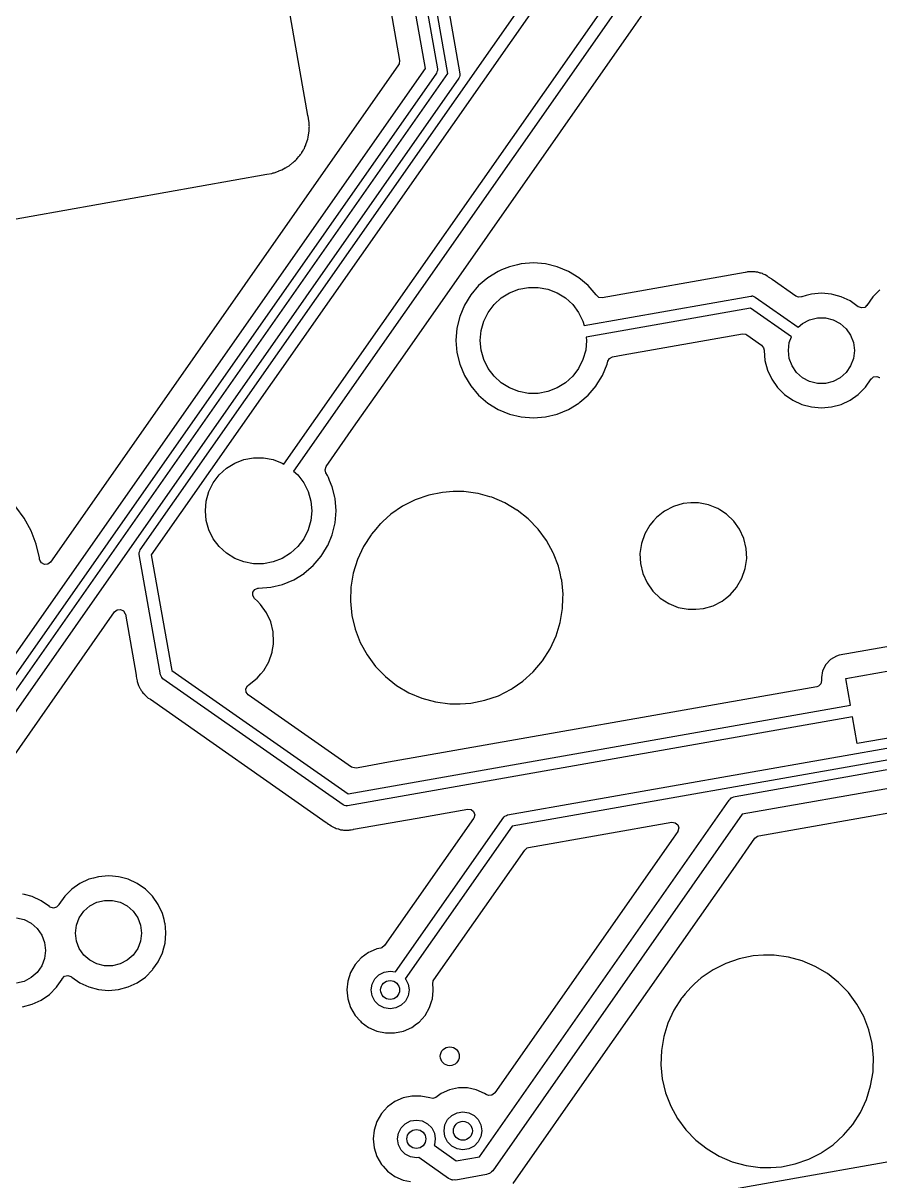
# Model space of a CAD drawing. Extents: x -140 to 29, y -83 to 10.
# Drawn here: x -119.35 to -101.23, y -62.16 to -37.67 of the extents above; entities that cross this region are included whole.
import ezdxf

# ---------------------------------------------------------------- set-up
doc = ezdxf.new("R2010")
doc.units = 0
doc.layers.add('BLACK', color=7, linetype='CONTINUOUS')

msp = doc.modelspace()

# ---------------------------------------------------------------- linework, layer by layer
at = {"layer": 'BLACK', "linetype": 'CONTINUOUS'}
for p, q in [((-113.327, -39.6206), (-116.276, -22.9002)), ((-110.843, -38.6278), (-112.608, -28.6154)), ((-112.353, -28.623), (-110.587, -38.6353)), ((-113.103, -28.736), (-111.389, -38.4572)), ((-110.367, -38.7332), (-112.133, -28.7208)), ((-111.877, -28.7284), (-110.112, -38.7408)), ((-116.874, -48.811), (-106.192, -33.5549)), ((-106.017, -33.7407), (-116.64, -48.912)), ((-113.835, -46.9979), (-105.003, -34.3845)), ((-104.828, -34.5703), (-113.631, -47.1426)), ((-106.442, -37.7628), (-104.562, -35.0772)), ((-111.075, -44.3788), (-106.442, -37.7628)), ((-124.787, -58.5418), (-110.843, -38.6278)), ((-111.41, -38.5514), (-116.815, -46.2713)), ((-111.397, -38.5278), (-111.41, -38.5514)), ((-111.389, -38.4572), (-111.397, -38.5278)), ((-110.586, -38.6709), (-110.598, -38.6994)), ((-110.587, -38.6353), (-110.587, -38.6576)), ((-110.587, -38.6576), (-110.586, -38.662)), ((-110.586, -38.662), (-110.587, -38.6646)), ((-110.587, -38.6646), (-110.586, -38.6709)), ((-110.608, -38.7287), (-124.612, -58.7276)), ((-124.213, -58.5075), (-110.367, -38.7332)), ((-110.133, -38.8342), (-124.008, -58.6509)), ((-110.598, -38.6994), (-110.608, -38.7287)), ((-110.123, -38.8049), (-110.133, -38.8342)), ((-110.111, -38.7763), (-110.123, -38.8049)), ((-110.112, -38.7408), (-110.111, -38.7631)), ((-110.111, -38.7631), (-110.11, -38.7674)), ((-110.11, -38.7674), (-110.111, -38.77)), ((-110.111, -38.77), (-110.111, -38.7763)), ((-113.319, -39.643), (-113.327, -39.6206)), ((-113.317, -39.6804), (-113.319, -39.643)), ((-113.316, -39.6865), (-113.317, -39.6804)), ((-113.3, -39.7747), (-113.316, -39.6865)), ((-113.3, -39.837), (-113.3, -39.7747)), ((-113.297, -39.8543), (-113.3, -39.837)), ((-113.3, -39.8741), (-113.297, -39.8543)), ((-113.3, -39.8817), (-113.3, -39.8741)), ((-113.3, -39.9497), (-113.3, -39.8817)), ((-113.363, -40.2122), (-113.331, -40.1221)), ((-113.331, -40.1221), (-113.323, -40.0777)), ((-113.331, -40.1221), (-113.331, -40.1221)), ((-113.323, -40.0777), (-113.319, -40.0604)), ((-113.319, -40.0604), (-113.315, -40.0486)), ((-113.315, -40.0486), (-113.314, -40.0294)), ((-113.314, -40.0294), (-113.301, -39.9545)), ((-113.301, -39.9545), (-113.3, -39.9497)), ((-113.454, -40.4038), (-113.445, -40.3816)), ((-113.445, -40.3816), (-113.417, -40.3318)), ((-113.417, -40.3318), (-113.403, -40.3189)), ((-113.403, -40.3189), (-113.399, -40.3072)), ((-113.399, -40.3072), (-113.392, -40.2918)), ((-113.393, -40.2916), (-113.391, -40.2866)), ((-113.392, -40.2918), (-113.393, -40.2916)), ((-113.391, -40.2866), (-113.381, -40.2605)), ((-113.381, -40.2605), (-113.372, -40.2418)), ((-113.372, -40.2418), (-113.368, -40.2334)), ((-113.368, -40.2334), (-113.363, -40.2122)), ((-113.725, -40.6849), (-113.651, -40.6233)), ((-113.651, -40.6233), (-113.637, -40.6171)), ((-113.637, -40.6171), (-113.627, -40.6047)), ((-113.627, -40.6047), (-113.612, -40.5902)), ((-113.612, -40.5902), (-113.61, -40.5882)), ((-113.61, -40.5882), (-113.591, -40.5724)), ((-113.591, -40.5724), (-113.587, -40.5685)), ((-113.591, -40.5724), (-113.591, -40.5724)), ((-113.591, -40.5724), (-113.591, -40.5724)), ((-113.587, -40.5685), (-113.586, -40.5688)), ((-113.586, -40.5688), (-113.574, -40.5571)), ((-113.574, -40.5571), (-113.571, -40.5544)), ((-113.571, -40.5544), (-113.557, -40.5324)), ((-113.557, -40.5324), (-113.52, -40.4884)), ((-113.52, -40.4884), (-113.506, -40.4789)), ((-113.506, -40.4789), (-113.499, -40.4663)), ((-113.499, -40.4663), (-113.486, -40.4472)), ((-113.486, -40.4472), (-113.478, -40.4383)), ((-113.478, -40.4383), (-113.472, -40.4282)), ((-113.472, -40.4282), (-113.459, -40.4092)), ((-113.459, -40.4092), (-113.454, -40.4038)), ((-137.989, -45.0832), (-114.193, -40.8661)), ((-114.193, -40.8661), (-114.09, -40.8477)), ((-114.193, -40.8661), (-114.193, -40.8661)), ((-114.09, -40.8477), (-114.062, -40.836)), ((-114.062, -40.836), (-114.041, -40.8323)), ((-114.041, -40.8323), (-113.982, -40.811)), ((-113.982, -40.811), (-113.97, -40.8102)), ((-113.97, -40.8102), (-113.947, -40.7987)), ((-113.947, -40.7987), (-113.94, -40.7957)), ((-113.94, -40.7957), (-113.876, -40.7724)), ((-113.876, -40.7724), (-113.806, -40.732)), ((-113.876, -40.7724), (-113.876, -40.7724)), ((-113.806, -40.732), (-113.793, -40.7288)), ((-113.793, -40.7288), (-113.779, -40.7175)), ((-113.779, -40.7175), (-113.764, -40.7075)), ((-113.764, -40.7075), (-113.725, -40.6849)), ((-113.725, -40.6849), (-113.725, -40.6849)), ((-109.066, -42.8205), (-109.233, -42.8899)), ((-108.895, -42.7794), (-109.066, -42.8205)), ((-108.816, -42.7604), (-108.895, -42.7794)), ((-108.559, -42.7403), (-108.816, -42.7604)), ((-108.303, -42.7604), (-108.559, -42.7403)), ((-108.559, -42.7403), (-108.559, -42.7403)), ((-108.053, -42.8205), (-108.303, -42.7604)), ((-107.815, -42.9188), (-108.053, -42.8205)), ((-109.522, -43.0532), (-109.718, -43.2202)), ((-109.303, -42.9188), (-109.522, -43.0532)), ((-109.522, -43.0532), (-109.522, -43.0532)), ((-109.522, -43.0532), (-109.522, -43.0532)), ((-109.233, -42.8899), (-109.303, -42.9188)), ((-107.596, -43.0532), (-107.815, -42.9188)), ((-107.401, -43.2202), (-107.596, -43.0532)), ((-107.596, -43.0532), (-107.596, -43.0532)), ((-104.081, -42.946), (-107.102, -43.4785)), ((-104.076, -42.9447), (-104.081, -42.946)), ((-104.045, -42.9363), (-104.076, -42.9447)), ((-104.03, -42.9321), (-104.045, -42.9363)), ((-104.01, -42.9318), (-104.03, -42.9321)), ((-103.99, -42.9299), (-104.01, -42.9318)), ((-103.97, -42.9264), (-103.99, -42.9299)), ((-103.923, -42.93), (-103.97, -42.9264)), ((-103.917, -42.9302), (-103.923, -42.93)), ((-103.887, -42.9296), (-103.917, -42.9302)), ((-103.87, -42.9293), (-103.887, -42.9296)), ((-103.85, -42.934), (-103.87, -42.9293)), ((-103.87, -42.9293), (-103.87, -42.9293)), ((-103.87, -42.9293), (-103.87, -42.9293)), ((-103.831, -42.9371), (-103.85, -42.934)), ((-103.811, -42.9386), (-103.831, -42.9371)), ((-103.766, -42.9539), (-103.811, -42.9386)), ((-103.76, -42.9555), (-103.766, -42.9539)), ((-103.743, -42.9596), (-103.76, -42.9555)), ((-103.714, -42.9664), (-103.743, -42.9596)), ((-103.696, -42.9759), (-103.714, -42.9664)), ((-103.678, -42.9837), (-103.696, -42.9759)), ((-103.659, -42.9902), (-103.678, -42.9837)), ((-103.62, -43.0161), (-103.659, -42.9902)), ((-103.615, -43.0191), (-103.62, -43.0161)), ((-103.608, -43.0223), (-103.615, -43.0191)), ((-103.584, -43.0395), (-103.608, -43.0223)), ((-103.525, -43.0779), (-103.584, -43.0395)), ((-103.519, -43.083), (-103.525, -43.0779)), ((-103.507, -43.0933), (-103.519, -43.0828)), ((-103.519, -43.0828), (-103.519, -43.083)), ((-103.006, -43.444), (-103.507, -43.0933)), ((-109.718, -43.2202), (-109.885, -43.4157)), ((-109.061, -43.3717), (-108.867, -43.2968)), ((-108.867, -43.2968), (-108.663, -43.2586)), ((-108.663, -43.2586), (-108.455, -43.2586)), ((-108.455, -43.2586), (-108.251, -43.2968)), ((-108.251, -43.2968), (-108.058, -43.3717)), ((-107.234, -43.4157), (-107.401, -43.2202)), ((-101.231, -43.3107), (-101.38, -43.46)), ((-109.885, -43.4157), (-110.019, -43.6349)), ((-109.885, -43.4157), (-109.885, -43.4157)), ((-109.391, -43.6209), (-109.237, -43.481)), ((-109.237, -43.481), (-109.061, -43.3717)), ((-108.058, -43.3717), (-107.881, -43.481)), ((-107.881, -43.481), (-107.728, -43.6209)), ((-107.485, -44.0624), (-103.961, -43.441)), ((-107.231, -43.4203), (-107.234, -43.4157)), ((-107.234, -43.4157), (-107.234, -43.4157)), ((-107.227, -43.4259), (-107.231, -43.4203)), ((-107.172, -43.4706), (-107.227, -43.4259)), ((-107.102, -43.4785), (-107.172, -43.4706)), ((-103.961, -43.441), (-103.938, -43.4403)), ((-103.938, -43.4403), (-103.934, -43.4392)), ((-103.934, -43.4392), (-103.932, -43.4401)), ((-103.932, -43.4401), (-103.925, -43.4399)), ((-103.925, -43.4399), (-103.897, -43.4519)), ((-103.897, -43.4519), (-103.867, -43.4617)), ((-103.867, -43.4617), (-102.956, -44.1001)), ((-102.951, -43.4657), (-103.006, -43.444)), ((-102.888, -43.4561), (-102.951, -43.4657)), ((-102.887, -43.4577), (-102.888, -43.4561)), ((-102.882, -43.4558), (-102.887, -43.4577)), ((-102.788, -43.4304), (-102.882, -43.4558)), ((-102.678, -43.4011), (-102.788, -43.4304)), ((-102.468, -43.3827), (-102.678, -43.4011)), ((-102.257, -43.4011), (-102.468, -43.3827)), ((-102.203, -43.4157), (-102.257, -43.4011)), ((-102.053, -43.4558), (-102.203, -43.4157)), ((-101.862, -43.545), (-102.053, -43.4558)), ((-102.053, -43.4558), (-102.053, -43.4558)), ((-101.689, -43.6664), (-101.862, -43.545)), ((-101.38, -43.46), (-101.504, -43.6376)), ((-101.38, -43.46), (-101.38, -43.46)), ((-110.019, -43.6349), (-110.118, -43.8725)), ((-109.608, -43.9724), (-109.516, -43.7866)), ((-109.516, -43.7866), (-109.391, -43.6209)), ((-107.728, -43.6209), (-107.603, -43.7866)), ((-107.603, -43.7866), (-107.51, -43.9724)), ((-103.968, -43.6962), (-107.441, -44.3085)), ((-103.1, -44.3046), (-103.968, -43.6962)), ((-101.687, -43.6675), (-101.689, -43.6664)), ((-101.687, -43.6677), (-101.687, -43.6675)), ((-101.684, -43.6693), (-101.687, -43.6677)), ((-101.621, -43.6939), (-101.684, -43.6688)), ((-101.684, -43.6688), (-101.684, -43.6693)), ((-101.552, -43.6805), (-101.621, -43.6939)), ((-101.506, -43.6366), (-101.552, -43.6805)), ((-101.504, -43.6376), (-101.506, -43.6366)), ((-110.118, -43.8725), (-110.178, -44.1225)), ((-109.665, -44.1721), (-109.608, -43.9724)), ((-107.51, -43.9724), (-107.485, -44.0624)), ((-102.956, -44.1001), (-102.865, -44.0195)), ((-102.865, -44.0195), (-102.716, -43.9412)), ((-102.716, -43.9412), (-102.552, -43.9009)), ((-102.552, -43.9009), (-102.384, -43.9009)), ((-102.384, -43.9009), (-102.22, -43.9412)), ((-102.22, -43.9412), (-102.071, -44.0195)), ((-102.071, -44.0195), (-101.945, -44.1311)), ((-110.178, -44.1225), (-110.198, -44.3788)), ((-109.684, -44.3788), (-109.665, -44.1721)), ((-107.441, -44.3085), (-107.434, -44.3788)), ((-106.657, -44.6867), (-104.139, -44.2426)), ((-104.139, -44.2426), (-104.068, -44.2505)), ((-104.068, -44.2505), (-104.045, -44.2635)), ((-104.045, -44.2635), (-103.733, -44.4819)), ((-103.146, -44.4271), (-103.1, -44.3046)), ((-101.945, -44.1311), (-101.849, -44.2697)), ((-101.849, -44.2697), (-101.79, -44.4271)), ((-111.736, -45.3229), (-111.075, -44.3788)), ((-110.198, -44.3788), (-110.178, -44.6351)), ((-109.665, -44.5855), (-109.684, -44.3788)), ((-107.434, -44.3788), (-107.453, -44.5855)), ((-103.733, -44.4819), (-103.689, -44.5374)), ((-103.689, -44.5374), (-103.681, -44.5888)), ((-103.166, -44.5943), (-103.146, -44.4271)), ((-101.79, -44.4271), (-101.769, -44.5943)), ((-110.178, -44.6351), (-110.118, -44.8851)), ((-109.608, -44.7852), (-109.665, -44.5855)), ((-109.516, -44.971), (-109.608, -44.7852)), ((-107.51, -44.7852), (-107.603, -44.971)), ((-107.453, -44.5855), (-107.51, -44.7852)), ((-106.986, -44.8215), (-106.95, -44.76)), ((-106.95, -44.76), (-106.887, -44.7273)), ((-106.887, -44.7273), (-106.885, -44.7269)), ((-106.885, -44.7269), (-106.657, -44.6867)), ((-103.681, -44.5888), (-103.679, -44.5888)), ((-103.679, -44.5888), (-103.679, -44.5943)), ((-103.679, -44.5943), (-103.679, -44.5943)), ((-103.679, -44.5943), (-103.679, -44.5943)), ((-103.679, -44.5943), (-103.661, -44.8047)), ((-103.661, -44.8047), (-103.606, -45.0087)), ((-103.146, -44.7615), (-103.166, -44.5943)), ((-103.086, -44.9189), (-103.146, -44.7615)), ((-101.79, -44.7615), (-101.849, -44.9189)), ((-101.769, -44.5943), (-101.79, -44.7615)), ((-110.118, -44.8851), (-110.019, -45.1227)), ((-109.391, -45.1367), (-109.516, -44.971)), ((-107.603, -44.971), (-107.728, -45.1367)), ((-107.099, -45.1227), (-107.001, -44.8851)), ((-107.001, -44.8851), (-106.986, -44.8215)), ((-107.001, -44.8851), (-107.001, -44.8851)), ((-107.001, -44.8851), (-107.001, -44.8851)), ((-103.606, -45.0087), (-103.517, -45.2001)), ((-102.991, -45.0575), (-103.086, -44.9189)), ((-101.849, -44.9189), (-101.945, -45.0575)), ((-110.019, -45.1227), (-109.885, -45.3419)), ((-109.237, -45.2766), (-109.391, -45.1367)), ((-109.061, -45.3859), (-109.237, -45.2766)), ((-107.881, -45.2766), (-108.058, -45.3859)), ((-107.728, -45.1367), (-107.881, -45.2766)), ((-107.23, -45.3353), (-107.099, -45.1227)), ((-103.517, -45.2001), (-103.396, -45.3731)), ((-102.865, -45.1692), (-102.991, -45.0575)), ((-102.716, -45.2474), (-102.865, -45.1692)), ((-102.552, -45.2877), (-102.716, -45.2474)), ((-102.384, -45.2877), (-102.552, -45.2877)), ((-102.22, -45.2474), (-102.384, -45.2877)), ((-102.071, -45.1692), (-102.22, -45.2474)), ((-101.945, -45.0575), (-102.071, -45.1692)), ((-101.535, -45.366), (-101.415, -45.1956)), ((-101.415, -45.1956), (-101.414, -45.1965)), ((-101.414, -45.1965), (-101.368, -45.1527)), ((-101.368, -45.1527), (-101.298, -45.1393)), ((-101.298, -45.1393), (-101.236, -45.1644)), ((-101.236, -45.1644), (-101.235, -45.1638)), ((-101.235, -45.1638), (-101.233, -45.1654)), ((-101.233, -45.1654), (-101.232, -45.1657)), ((-101.232, -45.1657), (-101.231, -45.1668)), ((-112.362, -46.2173), (-111.736, -45.3229)), ((-109.885, -45.3419), (-109.718, -45.5374)), ((-109.718, -45.5374), (-109.522, -45.7044)), ((-108.867, -45.4609), (-109.061, -45.3859)), ((-108.663, -45.499), (-108.867, -45.4609)), ((-108.455, -45.499), (-108.663, -45.499)), ((-108.251, -45.4609), (-108.455, -45.499)), ((-108.058, -45.3859), (-108.251, -45.4609)), ((-107.578, -45.6886), (-107.401, -45.5374)), ((-107.401, -45.5374), (-107.234, -45.3419)), ((-107.234, -45.3419), (-107.23, -45.3353)), ((-107.234, -45.3419), (-107.234, -45.3419)), ((-103.396, -45.3731), (-103.247, -45.5225)), ((-103.247, -45.5225), (-103.074, -45.6436)), ((-101.862, -45.6436), (-101.689, -45.5225)), ((-101.689, -45.5225), (-101.54, -45.3731)), ((-101.54, -45.3731), (-101.535, -45.366)), ((-109.522, -45.7044), (-109.303, -45.8388)), ((-107.815, -45.8388), (-107.596, -45.7044)), ((-107.596, -45.7044), (-107.578, -45.6886)), ((-103.074, -45.6436), (-102.882, -45.7329)), ((-102.882, -45.7329), (-102.678, -45.7875)), ((-102.678, -45.7875), (-102.468, -45.8059)), ((-102.468, -45.8059), (-102.257, -45.7875)), ((-102.257, -45.7875), (-102.053, -45.7329)), ((-102.053, -45.7329), (-101.862, -45.6436)), ((-109.303, -45.8388), (-109.066, -45.9372)), ((-109.066, -45.9372), (-108.816, -45.9972)), ((-108.816, -45.9972), (-108.559, -46.0174)), ((-108.559, -46.0174), (-108.303, -45.9972)), ((-108.303, -45.9972), (-108.053, -45.9372)), ((-108.053, -45.9372), (-107.815, -45.8388)), ((-116.815, -46.2713), (-118.773, -49.0675)), ((-112.942, -47.0451), (-112.362, -46.2173)), ((-115.05, -47.0851), (-114.873, -46.9758)), ((-114.873, -46.9758), (-114.68, -46.9008)), ((-114.68, -46.9008), (-114.476, -46.8627)), ((-114.476, -46.8627), (-114.268, -46.8627)), ((-114.268, -46.8627), (-114.064, -46.9008)), ((-114.064, -46.9008), (-113.87, -46.9758)), ((-113.87, -46.9758), (-113.835, -46.9979)), ((-115.328, -47.3907), (-115.203, -47.225)), ((-115.203, -47.225), (-115.05, -47.0851)), ((-113.631, -47.1426), (-113.54, -47.225)), ((-113.54, -47.225), (-113.415, -47.3907)), ((-112.965, -47.1147), (-112.943, -47.047)), ((-112.946, -47.1832), (-112.965, -47.1147)), ((-112.912, -47.239), (-112.946, -47.1832)), ((-112.943, -47.047), (-112.942, -47.0451)), ((-112.894, -47.2812), (-112.912, -47.239)), ((-112.912, -47.239), (-112.912, -47.239)), ((-112.912, -47.239), (-112.912, -47.239)), ((-109.103, -54.4143), (-68.1381, -47.191)), ((-115.421, -47.5765), (-115.328, -47.3907)), ((-113.415, -47.3907), (-113.323, -47.5765)), ((-112.869, -47.343), (-112.894, -47.2812)), ((-112.813, -47.4765), (-112.869, -47.343)), ((-112.76, -47.6977), (-112.813, -47.4765)), ((-68.1456, -47.4462), (-109.009, -54.6515)), ((-115.478, -47.7762), (-115.421, -47.5765)), ((-113.323, -47.5765), (-113.266, -47.7762)), ((-112.753, -47.7266), (-112.76, -47.6977)), ((-112.733, -47.9829), (-112.753, -47.7266)), ((-110.773, -47.6532), (-111.057, -47.7518)), ((-110.478, -47.5933), (-110.773, -47.6532)), ((-110.773, -47.6532), (-110.773, -47.6532)), ((-110.254, -47.5783), (-110.478, -47.5933)), ((-110.478, -47.5933), (-110.478, -47.5933)), ((-110.478, -47.5933), (-110.478, -47.5933)), ((-110.028, -47.5783), (-110.254, -47.5783)), ((-109.731, -47.6183), (-110.028, -47.5783)), ((-109.73, -47.6183), (-109.731, -47.6183)), ((-109.73, -47.6184), (-109.73, -47.6183)), ((-109.481, -47.6868), (-109.73, -47.6184)), ((-109.441, -47.6977), (-109.481, -47.6868)), ((-109.164, -47.815), (-109.441, -47.6977)), ((-104.292, -54.0228), (-68.5526, -47.721)), ((-119.327, -48.1418), (-119.505, -47.8999)), ((-115.497, -47.9829), (-115.478, -47.7762)), ((-115.478, -48.1896), (-115.497, -47.9829)), ((-113.266, -47.7762), (-113.247, -47.9829)), ((-113.247, -47.9829), (-113.266, -48.1896)), ((-112.753, -48.2392), (-112.733, -47.9829)), ((-111.325, -47.8873), (-111.573, -48.0573)), ((-111.057, -47.7518), (-111.325, -47.8873)), ((-108.906, -47.9682), (-109.164, -47.815)), ((-109.164, -47.815), (-109.164, -47.815)), ((-109.164, -47.815), (-109.164, -47.815)), ((-108.905, -47.9682), (-108.906, -47.9682)), ((-108.67, -48.1544), (-108.905, -47.9682)), ((-105.787, -47.9894), (-105.813, -48.01)), ((-105.596, -47.8909), (-105.787, -47.9894)), ((-105.39, -47.8304), (-105.596, -47.8909)), ((-105.229, -47.8151), (-105.39, -47.8304)), ((-105.39, -47.8304), (-105.39, -47.8304)), ((-105.39, -47.8304), (-105.39, -47.8304)), ((-105.39, -47.8304), (-105.39, -47.8304)), ((-105.39, -47.8304), (-105.39, -47.8304)), ((-105.068, -47.8151), (-105.229, -47.8151)), ((-105.229, -47.8151), (-105.229, -47.8151)), ((-104.857, -47.8557), (-105.068, -47.8151)), ((-105.068, -47.8151), (-105.068, -47.8151)), ((-104.677, -47.928), (-104.857, -47.8557)), ((-104.658, -47.9356), (-104.677, -47.928)), ((-104.616, -47.9621), (-104.658, -47.9356)), ((-104.477, -48.0518), (-104.616, -47.9621)), ((-119.183, -48.4053), (-119.327, -48.1418)), ((-115.421, -48.3893), (-115.478, -48.1896)), ((-113.266, -48.1896), (-113.323, -48.3893)), ((-111.741, -48.2095), (-111.795, -48.2589)), ((-111.573, -48.0574), (-111.741, -48.2095)), ((-111.573, -48.0573), (-111.573, -48.0573)), ((-111.573, -48.0573), (-111.573, -48.0574)), ((-108.461, -48.3704), (-108.67, -48.1544)), ((-108.67, -48.1544), (-108.67, -48.1544)), ((-106.017, -48.193), (-106.097, -48.2847)), ((-105.956, -48.1223), (-106.017, -48.193)), ((-105.813, -48.01), (-105.956, -48.1223)), ((-105.956, -48.1223), (-105.956, -48.1223)), ((-105.956, -48.1223), (-105.956, -48.1223)), ((-104.321, -48.2002), (-104.477, -48.0518)), ((-104.197, -48.3753), (-104.321, -48.2002)), ((-104.321, -48.2002), (-104.321, -48.2002)), ((-68.5647, -48.1293), (-104.141, -54.4023)), ((-119.075, -48.6857), (-119.183, -48.4053)), ((-115.328, -48.5751), (-115.421, -48.3893)), ((-113.323, -48.3893), (-113.415, -48.5751)), ((-112.813, -48.4892), (-112.767, -48.2965)), ((-112.767, -48.2965), (-112.753, -48.2392)), ((-111.982, -48.48), (-111.989, -48.4884)), ((-111.894, -48.3753), (-111.982, -48.48)), ((-111.796, -48.2589), (-111.894, -48.3753)), ((-111.795, -48.2589), (-111.796, -48.2589)), ((-108.283, -48.6123), (-108.461, -48.3704)), ((-106.204, -48.4709), (-106.274, -48.674)), ((-106.097, -48.2847), (-106.204, -48.4709)), ((-104.107, -48.5708), (-104.197, -48.3753)), ((-119.005, -48.978), (-119.075, -48.6857)), ((-115.203, -48.7408), (-115.328, -48.5751)), ((-113.415, -48.5751), (-113.54, -48.7408)), ((-113.01, -48.8868), (-112.912, -48.7268)), ((-112.912, -48.7268), (-112.909, -48.719)), ((-112.909, -48.719), (-112.813, -48.4892)), ((-111.99, -48.4884), (-112.151, -48.7417)), ((-111.989, -48.4884), (-111.99, -48.4884)), ((-108.138, -48.8758), (-108.283, -48.6123)), ((-106.274, -48.674), (-106.305, -48.8868)), ((-104.057, -48.7797), (-104.107, -48.5708)), ((-103.794, -54.8575), (-68.7353, -48.6757)), ((-116.897, -48.8778), (-116.896, -48.8752)), ((-116.896, -48.8821), (-116.897, -48.8778)), ((-116.896, -48.8689), (-116.884, -48.8403)), ((-116.896, -48.8752), (-116.896, -48.8689)), ((-116.895, -48.9044), (-116.896, -48.8821)), ((-116.446, -51.4535), (-116.895, -48.9044)), ((-116.884, -48.8403), (-116.874, -48.811)), ((-116.64, -48.912), (-116.208, -51.3591)), ((-115.05, -48.8807), (-115.203, -48.7408)), ((-114.873, -48.9899), (-115.05, -48.8807)), ((-113.694, -48.8807), (-113.87, -48.9899)), ((-113.54, -48.7408), (-113.694, -48.8807)), ((-113.213, -49.1415), (-113.046, -48.946)), ((-113.046, -48.946), (-113.01, -48.8868)), ((-113.046, -48.946), (-113.046, -48.946)), ((-112.151, -48.7417), (-112.278, -49.0142)), ((-108.134, -48.8868), (-108.138, -48.8758)), ((-108.03, -49.1562), (-108.134, -48.8868)), ((-106.305, -48.8868), (-106.295, -49.1015)), ((-104.046, -48.9944), (-104.057, -48.7797)), ((-104.057, -48.7797), (-104.057, -48.7797)), ((-119.002, -49.0079), (-119.005, -48.978)), ((-118.999, -49.0259), (-119.002, -49.0079)), ((-118.963, -49.0871), (-118.999, -49.0259)), ((-118.899, -49.1191), (-118.963, -49.0871)), ((-118.829, -49.1118), (-118.899, -49.1191)), ((-118.773, -49.0675), (-118.829, -49.1118)), ((-114.68, -49.0649), (-114.873, -48.9899)), ((-114.476, -49.1031), (-114.68, -49.0649)), ((-114.268, -49.1031), (-114.476, -49.1031)), ((-114.064, -49.0649), (-114.268, -49.1031)), ((-113.87, -48.9899), (-114.064, -49.0649)), ((-113.405, -49.3052), (-113.213, -49.1415)), ((-112.278, -49.0142), (-112.367, -49.3012)), ((-112.278, -49.0142), (-112.278, -49.0142)), ((-112.278, -49.0142), (-112.278, -49.0142)), ((-107.995, -49.3052), (-108.03, -49.1562)), ((-106.295, -49.1015), (-106.244, -49.3104)), ((-104.147, -49.4102), (-104.077, -49.2071)), ((-104.077, -49.2071), (-104.046, -48.9944)), ((-113.865, -49.5412), (-113.628, -49.4428)), ((-113.628, -49.4428), (-113.409, -49.3085)), ((-113.409, -49.3085), (-113.405, -49.3052)), ((-112.367, -49.3012), (-112.417, -49.5975)), ((-107.968, -49.4149), (-107.995, -49.3052)), ((-107.96, -49.4486), (-107.968, -49.4149)), ((-107.93, -49.7475), (-107.96, -49.4486)), ((-106.244, -49.3104), (-106.155, -49.5059)), ((-104.254, -49.5946), (-104.147, -49.4102)), ((-104.147, -49.4102), (-104.147, -49.4102)), ((-114.494, -49.7771), (-114.491, -49.7062)), ((-114.491, -49.7062), (-114.45, -49.6484)), ((-114.45, -49.6484), (-114.384, -49.622)), ((-114.384, -49.622), (-114.372, -49.6214)), ((-114.372, -49.6214), (-114.115, -49.6013)), ((-114.372, -49.6214), (-114.372, -49.6214)), ((-114.372, -49.6214), (-114.372, -49.6214)), ((-114.372, -49.6214), (-114.372, -49.6214)), ((-114.115, -49.6013), (-113.865, -49.5412)), ((-112.417, -49.5975), (-112.427, -49.8979)), ((-106.155, -49.5059), (-106.03, -49.681)), ((-106.03, -49.681), (-105.875, -49.8293)), ((-104.396, -49.7588), (-104.306, -49.6552)), ((-104.306, -49.6552), (-104.255, -49.5964)), ((-104.255, -49.5964), (-104.254, -49.5946)), ((-114.459, -49.8386), (-114.494, -49.7771)), ((-114.397, -49.8979), (-114.459, -49.8386)), ((-114.327, -49.9644), (-114.397, -49.8979)), ((-112.427, -49.8979), (-112.397, -50.1968)), ((-107.94, -50.0479), (-107.933, -49.8293)), ((-107.933, -49.8293), (-107.93, -49.7475)), ((-107.93, -49.7475), (-107.93, -49.7475)), ((-107.93, -49.7475), (-107.93, -49.7475)), ((-107.93, -49.7475), (-107.93, -49.7475)), ((-105.875, -49.8293), (-105.694, -49.9455)), ((-105.694, -49.9455), (-105.494, -50.0254)), ((-104.756, -49.9902), (-104.564, -49.8917)), ((-104.564, -49.8917), (-104.497, -49.8386)), ((-104.497, -49.8386), (-104.396, -49.7588)), ((-104.396, -49.7588), (-104.396, -49.7588)), ((-104.396, -49.7588), (-104.396, -49.7588)), ((-121.754, -56.3175), (-117.415, -50.1214)), ((-117.415, -50.1214), (-117.36, -50.077)), ((-117.36, -50.077), (-117.289, -50.0697)), ((-117.289, -50.0697), (-117.226, -50.1018)), ((-117.226, -50.1018), (-117.19, -50.163)), ((-117.19, -50.163), (-117.188, -50.1717)), ((-117.188, -50.1717), (-116.961, -51.4592)), ((-114.202, -50.1395), (-114.327, -49.9644)), ((-114.327, -49.9644), (-114.327, -49.9644)), ((-114.113, -50.335), (-114.202, -50.1395)), ((-112.397, -50.1968), (-112.327, -50.4891)), ((-107.99, -50.3442), (-107.94, -50.0479)), ((-107.94, -50.0479), (-107.94, -50.0479)), ((-105.494, -50.0254), (-105.283, -50.0661)), ((-105.283, -50.0661), (-105.283, -50.0661)), ((-105.283, -50.0661), (-105.122, -50.0661)), ((-105.122, -50.0661), (-104.962, -50.0508)), ((-105.122, -50.0661), (-105.122, -50.0661)), ((-105.122, -50.0661), (-105.122, -50.0661)), ((-105.122, -50.0661), (-105.122, -50.0661)), ((-104.962, -50.0508), (-104.756, -49.9902)), ((-104.962, -50.0508), (-104.962, -50.0508)), ((-104.962, -50.0508), (-104.962, -50.0508)), ((-104.756, -49.9902), (-104.756, -49.9902)), ((-104.756, -49.9902), (-104.756, -49.9902)), ((-114.062, -50.5439), (-114.113, -50.335)), ((-108.079, -50.6312), (-107.99, -50.3442)), ((-114.052, -50.7586), (-114.062, -50.5439)), ((-114.062, -50.5439), (-114.062, -50.5439)), ((-112.327, -50.4891), (-112.219, -50.7696)), ((-108.206, -50.9037), (-108.079, -50.6312)), ((-108.079, -50.6312), (-108.079, -50.6312)), ((-114.081, -50.9612), (-114.058, -50.8026)), ((-114.058, -50.8026), (-114.052, -50.7586)), ((-112.219, -50.7696), (-112.075, -51.0331)), ((-108.368, -51.157), (-108.206, -50.9037)), ((-100.618, -50.7801), (-102.09, -51.0396)), ((-114.259, -51.3587), (-114.153, -51.1745)), ((-114.153, -51.1745), (-114.083, -50.9714)), ((-114.153, -51.1745), (-114.153, -51.1745)), ((-114.083, -50.9714), (-114.081, -50.9612)), ((-112.075, -51.0331), (-111.896, -51.275)), ((-108.562, -51.3865), (-108.368, -51.157)), ((-108.368, -51.157), (-108.368, -51.157)), ((-102.275, -51.1307), (-102.375, -51.2373)), ((-102.149, -51.0566), (-102.275, -51.1307)), ((-102.09, -51.0396), (-102.149, -51.0566)), ((-102.09, -51.0396), (-102.09, -51.0396)), ((-102.09, -51.0396), (-102.09, -51.0396)), ((-116.208, -51.3591), (-112.479, -53.9702)), ((-114.322, -51.4318), (-114.26, -51.3607)), ((-114.26, -51.3607), (-114.259, -51.3587)), ((-111.896, -51.275), (-111.687, -51.491)), ((-108.784, -51.588), (-108.562, -51.3865)), ((-108.562, -51.3865), (-108.562, -51.3865)), ((-108.562, -51.3865), (-108.562, -51.3865)), ((-102.441, -51.3678), (-102.467, -51.5104)), ((-102.375, -51.2373), (-102.441, -51.3678)), ((-101.954, -51.532), (-100.578, -51.2894)), ((-116.961, -51.4592), (-116.96, -51.4751)), ((-116.96, -51.4751), (-116.96, -51.4751)), ((-116.96, -51.4751), (-116.959, -51.483)), ((-116.959, -51.483), (-116.959, -51.483)), ((-116.959, -51.483), (-116.951, -51.5231)), ((-116.951, -51.5231), (-116.945, -51.5516)), ((-116.945, -51.5516), (-116.944, -51.5534)), ((-116.944, -51.5534), (-116.939, -51.581)), ((-116.939, -51.581), (-116.937, -51.5877)), ((-116.937, -51.5877), (-116.936, -51.5935)), ((-116.936, -51.5935), (-116.926, -51.6397)), ((-116.926, -51.6397), (-116.926, -51.6397)), ((-116.926, -51.6397), (-116.926, -51.6397)), ((-116.926, -51.6397), (-116.917, -51.6578)), ((-116.917, -51.6578), (-116.91, -51.6762)), ((-116.432, -51.4812), (-116.446, -51.4535)), ((-116.42, -51.5098), (-116.432, -51.4812)), ((-116.416, -51.5142), (-116.42, -51.5098)), ((-116.414, -51.5166), (-116.416, -51.5142)), ((-116.41, -51.5189), (-116.414, -51.5166)), ((-116.394, -51.5342), (-116.41, -51.5189)), ((-112.58, -54.2047), (-116.394, -51.5342)), ((-114.608, -51.6835), (-114.573, -51.6577)), ((-114.573, -51.6577), (-114.57, -51.656)), ((-114.57, -51.656), (-114.401, -51.5231)), ((-114.401, -51.5231), (-114.322, -51.4318)), ((-114.401, -51.5231), (-114.401, -51.5231)), ((-114.401, -51.5231), (-114.401, -51.5231)), ((-111.687, -51.491), (-111.452, -51.6772)), ((-109.007, -51.741), (-108.784, -51.588)), ((-108.784, -51.588), (-108.784, -51.588)), ((-108.784, -51.588), (-108.784, -51.588)), ((-102.478, -51.6428), (-102.529, -51.6928)), ((-102.463, -51.5735), (-102.478, -51.6428)), ((-102.467, -51.5104), (-102.467, -51.5116)), ((-102.467, -51.5116), (-102.467, -51.5116)), ((-102.467, -51.5116), (-102.467, -51.5204)), ((-102.467, -51.5204), (-102.463, -51.5669)), ((-102.463, -51.5669), (-102.463, -51.5735)), ((-101.854, -52.0967), (-101.954, -51.532)), ((-116.91, -51.6762), (-116.904, -51.6956)), ((-116.904, -51.6956), (-116.879, -51.7358)), ((-116.879, -51.7358), (-116.876, -51.7409)), ((-116.876, -51.7409), (-116.856, -51.7833)), ((-116.856, -51.7833), (-116.842, -51.7987)), ((-116.842, -51.7987), (-116.831, -51.8146)), ((-116.831, -51.8146), (-116.82, -51.8319)), ((-116.82, -51.8319), (-116.786, -51.8647)), ((-116.786, -51.8647), (-116.782, -51.869)), ((-116.782, -51.869), (-116.751, -51.9048)), ((-116.751, -51.9048), (-116.735, -51.9164)), ((-114.64, -51.7468), (-114.608, -51.6835)), ((-114.632, -51.8175), (-114.64, -51.7468)), ((-114.588, -51.8729), (-114.632, -51.8175)), ((-112.403, -53.4029), (-114.588, -51.8729)), ((-102.567, -51.706), (-111.624, -53.303)), ((-111.452, -51.6772), (-111.193, -51.8303)), ((-111.193, -51.8303), (-110.916, -51.9477)), ((-109.584, -51.9922), (-109.3, -51.8936)), ((-109.3, -51.8936), (-109.032, -51.7581)), ((-109.032, -51.7581), (-109.007, -51.741)), ((-102.529, -51.6928), (-102.567, -51.706)), ((-116.735, -51.9164), (-116.72, -51.929)), ((-116.72, -51.929), (-116.705, -51.9431)), ((-116.705, -51.9431), (-116.674, -51.9604)), ((-116.674, -51.9604), (-116.664, -51.9664)), ((-116.664, -51.9664), (-116.659, -51.9696)), ((-116.659, -51.9696), (-112.941, -54.5732)), ((-112.479, -53.9702), (-101.854, -52.0967)), ((-110.916, -51.9477), (-110.627, -52.027)), ((-110.627, -52.027), (-110.329, -52.0671)), ((-110.329, -52.0671), (-110.329, -52.0671)), ((-110.329, -52.0671), (-110.104, -52.0671)), ((-110.104, -52.0671), (-109.879, -52.052)), ((-110.104, -52.0671), (-110.104, -52.0671)), ((-109.879, -52.052), (-109.584, -51.9922)), ((-101.811, -52.3429), (-112.487, -54.2254)), ((-101.711, -52.9077), (-101.811, -52.3429)), ((-100.335, -52.6651), (-101.711, -52.9077)), ((-111.624, -53.303), (-112.19, -53.4029)), ((-112.379, -53.4159), (-112.403, -53.4029)), ((-112.309, -53.4238), (-112.379, -53.4159)), ((-112.19, -53.4029), (-112.309, -53.4238)), ((-109.7, -61.6442), (-104.421, -54.105)), ((-104.421, -54.105), (-104.396, -54.0825)), ((-104.396, -54.0825), (-104.374, -54.0574)), ((-104.374, -54.0574), (-104.363, -54.053)), ((-104.363, -54.053), (-104.355, -54.0453)), ((-104.355, -54.0453), (-104.323, -54.0358)), ((-104.323, -54.0358), (-104.292, -54.0228)), ((-112.551, -54.2146), (-112.58, -54.2047)), ((-112.522, -54.2265), (-112.551, -54.2146)), ((-112.516, -54.2263), (-112.522, -54.2265)), ((-112.514, -54.2272), (-112.516, -54.2263)), ((-112.509, -54.2261), (-112.514, -54.2272)), ((-112.487, -54.2254), (-112.509, -54.2261)), ((-111.018, -54.4828), (-109.947, -54.294)), ((-109.947, -54.294), (-109.877, -54.3018)), ((-109.877, -54.3018), (-109.822, -54.3466)), ((-109.822, -54.3466), (-109.799, -54.414)), ((-112.941, -54.5732), (-112.929, -54.5837)), ((-112.929, -54.5837), (-112.928, -54.5834)), ((-112.928, -54.5834), (-112.922, -54.5886)), ((-112.922, -54.5886), (-112.922, -54.5886)), ((-112.922, -54.5886), (-112.89, -54.61)), ((-112.366, -54.7205), (-111.018, -54.4828)), ((-109.822, -54.4903), (-111.705, -57.18)), ((-111.475, -57.7369), (-109.184, -54.4657)), ((-109.817, -54.4828), (-109.822, -54.4903)), ((-109.799, -54.414), (-109.817, -54.4828)), ((-104.141, -54.4023), (-109.42, -61.9415)), ((-109.184, -54.4657), (-109.169, -54.4494)), ((-109.169, -54.4494), (-109.167, -54.4455)), ((-109.167, -54.4455), (-109.164, -54.4443)), ((-109.164, -54.4443), (-109.16, -54.4397)), ((-109.16, -54.4397), (-109.131, -54.428)), ((-109.131, -54.428), (-109.103, -54.4143)), ((-108.662, -55.1066), (-105.632, -54.5723)), ((-105.632, -54.5723), (-105.561, -54.5801)), ((-105.561, -54.5801), (-105.506, -54.6249)), ((-112.89, -54.61), (-112.864, -54.627)), ((-112.864, -54.627), (-112.839, -54.6441)), ((-112.839, -54.6441), (-112.833, -54.6474)), ((-112.833, -54.6474), (-112.828, -54.6504)), ((-112.828, -54.6504), (-112.788, -54.6762)), ((-112.788, -54.6762), (-112.769, -54.6828)), ((-112.769, -54.6828), (-112.751, -54.6906)), ((-112.751, -54.6906), (-112.733, -54.7)), ((-112.733, -54.7), (-112.687, -54.711)), ((-112.687, -54.711), (-112.682, -54.7126)), ((-112.682, -54.7126), (-112.637, -54.7278)), ((-112.637, -54.7278), (-112.617, -54.7294)), ((-112.617, -54.7294), (-112.597, -54.7324)), ((-112.597, -54.7324), (-112.578, -54.7371)), ((-112.578, -54.7371), (-112.53, -54.7363)), ((-112.53, -54.7363), (-112.524, -54.7365)), ((-112.524, -54.7365), (-112.481, -54.7398)), ((-112.481, -54.7398), (-112.477, -54.7401)), ((-112.477, -54.7401), (-112.457, -54.7366)), ((-112.477, -54.7401), (-112.477, -54.7401)), ((-112.477, -54.7401), (-112.477, -54.7401)), ((-112.457, -54.7366), (-112.438, -54.7347)), ((-112.438, -54.7347), (-112.417, -54.7343)), ((-112.417, -54.7343), (-112.411, -54.7324)), ((-112.411, -54.7324), (-112.372, -54.7218)), ((-112.372, -54.7218), (-112.366, -54.7205)), ((-109.009, -54.6515), (-111.27, -57.8799)), ((-105.506, -54.7686), (-105.605, -54.9093)), ((-105.506, -54.6249), (-105.484, -54.6924)), ((-105.502, -54.7611), (-105.506, -54.7686)), ((-105.484, -54.6924), (-105.502, -54.7611)), ((-105.605, -54.9093), (-109.376, -60.2946)), ((-104.336, -55.5669), (-103.875, -54.9093)), ((-103.875, -54.9093), (-103.82, -54.865)), ((-103.82, -54.865), (-103.794, -54.8575)), ((-110.667, -57.9061), (-108.743, -55.1584)), ((-108.743, -55.1584), (-108.688, -55.1141)), ((-108.688, -55.1141), (-108.662, -55.1066)), ((-107.231, -59.7019), (-104.336, -55.5669)), ((-117.958, -55.7774), (-118.149, -55.8666)), ((-117.863, -55.752), (-117.958, -55.7774)), ((-117.958, -55.7774), (-117.958, -55.7774)), ((-117.754, -55.7227), (-117.863, -55.752)), ((-117.543, -55.7043), (-117.754, -55.7227)), ((-117.457, -55.7118), (-117.543, -55.7043)), ((-117.543, -55.7043), (-117.543, -55.7043)), ((-117.333, -55.7227), (-117.457, -55.7118)), ((-117.298, -55.732), (-117.333, -55.7227)), ((-117.129, -55.7774), (-117.298, -55.732)), ((-116.938, -55.8666), (-117.129, -55.7774)), ((-117.129, -55.7774), (-117.129, -55.7774)), ((-118.322, -55.9878), (-118.472, -56.1371)), ((-118.149, -55.8666), (-118.322, -55.9878)), ((-118.322, -55.9878), (-118.322, -55.9878)), ((-116.765, -55.9878), (-116.938, -55.8666)), ((-116.615, -56.1371), (-116.765, -55.9878)), ((-119.323, -56.1004), (-119.364, -56.0894)), ((-119.16, -56.1441), (-119.323, -56.1004)), ((-118.969, -56.2333), (-119.16, -56.1441)), ((-119.16, -56.1441), (-119.16, -56.1441)), ((-118.796, -56.3545), (-118.969, -56.2333)), ((-118.595, -56.3157), (-118.642, -56.3689)), ((-118.593, -56.3101), (-118.595, -56.3157)), ((-118.472, -56.1371), (-118.593, -56.3101)), ((-118.593, -56.3101), (-118.593, -56.3101)), ((-118.593, -56.3101), (-118.593, -56.3101)), ((-118.472, -56.1371), (-118.472, -56.1371)), ((-117.94, -56.3411), (-117.791, -56.2628)), ((-117.791, -56.2628), (-117.628, -56.2225)), ((-117.628, -56.2225), (-117.459, -56.2225)), ((-117.459, -56.2225), (-117.296, -56.2628)), ((-117.296, -56.2628), (-117.147, -56.3411)), ((-116.494, -56.3101), (-116.615, -56.1371)), ((-116.615, -56.1371), (-116.615, -56.1371)), ((-116.405, -56.5015), (-116.494, -56.3101)), ((-118.791, -56.358), (-118.796, -56.3545)), ((-118.778, -56.3679), (-118.791, -56.3576)), ((-118.791, -56.3576), (-118.791, -56.358)), ((-118.71, -56.3884), (-118.778, -56.3679)), ((-118.642, -56.3689), (-118.71, -56.3884)), ((-118.162, -56.5913), (-118.066, -56.4527)), ((-118.066, -56.4527), (-117.94, -56.3411)), ((-117.147, -56.3411), (-117.021, -56.4527)), ((-117.021, -56.4527), (-116.925, -56.5913)), ((-116.371, -56.6285), (-116.405, -56.5015)), ((-116.405, -56.5015), (-116.405, -56.5015)), ((-119.49, -56.5892), (-119.327, -56.6295)), ((-119.327, -56.6295), (-119.178, -56.7077)), ((-119.178, -56.7077), (-119.052, -56.8194)), ((-118.242, -56.9159), (-118.222, -56.7488)), ((-118.222, -56.7488), (-118.162, -56.5913)), ((-116.925, -56.5913), (-116.865, -56.7488)), ((-116.865, -56.7488), (-116.845, -56.9159)), ((-116.351, -56.7021), (-116.371, -56.6285)), ((-116.35, -56.7055), (-116.351, -56.7021)), ((-116.333, -56.9026), (-116.35, -56.7055)), ((-119.052, -56.8194), (-118.956, -56.958)), ((-118.956, -56.958), (-118.896, -57.1154)), ((-118.222, -57.0831), (-118.242, -56.9159)), ((-116.845, -56.9159), (-116.865, -57.0831)), ((-116.35, -57.1263), (-116.332, -56.9159)), ((-116.332, -56.9159), (-116.333, -56.9026)), ((-118.896, -57.1154), (-118.876, -57.2826)), ((-118.876, -57.2826), (-118.896, -57.4498)), ((-118.162, -57.2405), (-118.222, -57.0831)), ((-118.066, -57.3791), (-118.162, -57.2405)), ((-116.925, -57.2405), (-117.021, -57.3791)), ((-116.865, -57.0831), (-116.925, -57.2405)), ((-116.405, -57.3303), (-116.376, -57.2243)), ((-116.376, -57.2243), (-116.35, -57.1263)), ((-111.872, -57.2499), (-112.009, -57.3109)), ((-111.782, -57.231), (-111.872, -57.2499)), ((-111.872, -57.2499), (-111.872, -57.2499)), ((-111.872, -57.2499), (-111.872, -57.2499)), ((-111.761, -57.2243), (-111.782, -57.231)), ((-111.705, -57.18), (-111.761, -57.2243)), ((-118.896, -57.4498), (-118.956, -57.6072)), ((-117.94, -57.4908), (-118.066, -57.3791)), ((-117.791, -57.569), (-117.94, -57.4908)), ((-117.147, -57.4908), (-117.296, -57.569)), ((-117.021, -57.3791), (-117.147, -57.4908)), ((-116.606, -57.6809), (-116.494, -57.5217)), ((-116.494, -57.5217), (-116.405, -57.3303)), ((-116.405, -57.3303), (-116.405, -57.3303)), ((-112.201, -57.4399), (-112.328, -57.5818)), ((-112.046, -57.3276), (-112.201, -57.4399)), ((-112.009, -57.3109), (-112.046, -57.3276)), ((-104.208, -57.4572), (-104.492, -57.5558)), ((-103.914, -57.3973), (-104.208, -57.4572)), ((-104.208, -57.4572), (-104.208, -57.4572)), ((-103.689, -57.3823), (-103.914, -57.3973)), ((-103.914, -57.3973), (-103.914, -57.3973)), ((-103.914, -57.3973), (-103.914, -57.3973)), ((-103.464, -57.3823), (-103.689, -57.3823)), ((-103.166, -57.4224), (-103.464, -57.3823)), ((-102.876, -57.5017), (-103.166, -57.4224)), ((-103.166, -57.4224), (-103.166, -57.4224)), ((-103.166, -57.4224), (-103.166, -57.4224)), ((-102.599, -57.619), (-102.876, -57.5017)), ((-102.876, -57.5017), (-102.876, -57.5017)), ((-119.052, -57.7458), (-119.178, -57.8575)), ((-118.956, -57.6072), (-119.052, -57.7458)), ((-117.628, -57.6093), (-117.791, -57.569)), ((-117.459, -57.6093), (-117.628, -57.6093)), ((-117.296, -57.569), (-117.459, -57.6093)), ((-116.765, -57.8441), (-116.615, -57.6947)), ((-116.615, -57.6947), (-116.606, -57.6809)), ((-112.424, -57.7472), (-112.483, -57.9288)), ((-112.328, -57.5818), (-112.424, -57.7472)), ((-112.328, -57.5818), (-112.328, -57.5818)), ((-112.328, -57.5818), (-112.328, -57.5818)), ((-111.825, -57.7951), (-111.713, -57.7383)), ((-111.713, -57.7383), (-111.589, -57.7187)), ((-111.589, -57.7187), (-111.475, -57.7369)), ((-104.76, -57.6913), (-105.008, -57.8613)), ((-104.492, -57.5558), (-104.76, -57.6913)), ((-102.341, -57.7722), (-102.599, -57.619)), ((-102.599, -57.619), (-102.599, -57.619)), ((-102.599, -57.619), (-102.599, -57.619)), ((-102.105, -57.9584), (-102.341, -57.7722)), ((-102.341, -57.7722), (-102.341, -57.7722)), ((-119.327, -57.9357), (-119.49, -57.976)), ((-119.178, -57.8575), (-119.327, -57.9357)), ((-118.63, -58.0388), (-118.525, -57.8884)), ((-118.525, -57.8884), (-118.523, -57.8829)), ((-118.525, -57.8884), (-118.525, -57.8884)), ((-118.523, -57.8829), (-118.476, -57.8296)), ((-118.476, -57.8296), (-118.407, -57.8101)), ((-118.407, -57.8101), (-118.339, -57.8306)), ((-118.339, -57.8306), (-118.327, -57.8409)), ((-118.327, -57.8409), (-118.326, -57.8405)), ((-118.326, -57.8405), (-118.322, -57.8441)), ((-118.322, -57.8441), (-118.322, -57.8441)), ((-118.322, -57.8441), (-118.149, -57.9652)), ((-118.149, -57.9652), (-117.958, -58.0545)), ((-117.129, -58.0545), (-116.938, -57.9652)), ((-116.938, -57.9652), (-116.765, -57.8441)), ((-112.483, -57.9288), (-112.503, -58.1187)), ((-111.989, -58.1187), (-111.97, -57.9951)), ((-111.97, -57.9951), (-111.913, -57.8836)), ((-111.913, -57.8836), (-111.825, -57.7951)), ((-111.27, -57.8799), (-111.266, -57.8836)), ((-111.266, -57.8836), (-111.209, -57.9951)), ((-111.209, -57.9951), (-111.189, -58.1187)), ((-110.689, -57.9915), (-110.676, -57.9217)), ((-110.678, -58.0943), (-110.689, -57.9915)), ((-110.676, -57.9217), (-110.667, -57.9061)), ((-105.152, -57.9915), (-105.231, -58.0629)), ((-105.008, -57.8614), (-105.152, -57.9915)), ((-105.008, -57.8613), (-105.008, -57.8613)), ((-105.008, -57.8613), (-105.008, -57.8614)), ((-101.896, -58.1744), (-102.105, -57.9584)), ((-102.105, -57.9584), (-102.105, -57.9584)), ((-118.969, -58.3319), (-118.796, -58.2107)), ((-118.796, -58.2107), (-118.646, -58.0614)), ((-118.646, -58.0614), (-118.63, -58.0388)), ((-117.958, -58.0545), (-117.754, -58.1091)), ((-117.754, -58.1091), (-117.543, -58.1275)), ((-117.543, -58.1275), (-117.333, -58.1091)), ((-117.333, -58.1091), (-117.129, -58.0545)), ((-112.503, -58.1187), (-112.483, -58.3087)), ((-111.97, -58.2423), (-111.989, -58.1187)), ((-111.913, -58.3538), (-111.97, -58.2423)), ((-111.209, -58.2423), (-111.266, -58.3538)), ((-111.189, -58.1187), (-111.209, -58.2423)), ((-110.696, -58.3087), (-110.677, -58.1275)), ((-110.676, -58.1187), (-110.678, -58.0943)), ((-110.677, -58.1275), (-110.676, -58.1187)), ((-105.411, -58.2759), (-105.425, -58.2924)), ((-105.346, -58.1996), (-105.411, -58.2759)), ((-105.231, -58.0629), (-105.346, -58.1996)), ((-105.231, -58.0629), (-105.231, -58.0629)), ((-101.718, -58.4163), (-101.896, -58.1744)), ((-119.364, -58.4758), (-119.16, -58.4211)), ((-119.16, -58.4211), (-118.969, -58.3319)), ((-112.483, -58.3087), (-112.424, -58.4903)), ((-112.424, -58.4903), (-112.328, -58.6557)), ((-111.825, -58.4423), (-111.913, -58.3538)), ((-111.713, -58.4991), (-111.825, -58.4423)), ((-111.589, -58.5187), (-111.713, -58.4991)), ((-111.466, -58.4991), (-111.589, -58.5187)), ((-111.354, -58.4423), (-111.466, -58.4991)), ((-111.266, -58.3538), (-111.354, -58.4423)), ((-110.85, -58.6557), (-110.755, -58.4903)), ((-110.755, -58.4903), (-110.713, -58.3604)), ((-110.755, -58.4903), (-110.755, -58.4903)), ((-110.713, -58.3604), (-110.696, -58.3087)), ((-105.425, -58.2924), (-105.587, -58.5457)), ((-105.425, -58.2924), (-105.425, -58.2924)), ((-101.573, -58.6798), (-101.718, -58.4163)), ((-112.328, -58.6557), (-112.328, -58.6557)), ((-112.328, -58.6557), (-112.328, -58.6557)), ((-112.328, -58.6557), (-112.217, -58.7799)), ((-110.978, -58.7976), (-110.85, -58.6557)), ((-110.85, -58.6557), (-110.85, -58.6557)), ((-105.587, -58.5457), (-105.713, -58.8182)), ((-101.465, -58.9602), (-101.573, -58.6798)), ((-112.217, -58.7799), (-112.201, -58.7976)), ((-112.201, -58.7976), (-112.046, -58.9098)), ((-112.046, -58.9098), (-111.872, -58.9875)), ((-111.872, -58.9875), (-111.685, -59.0272)), ((-111.494, -59.0272), (-111.307, -58.9875)), ((-111.307, -58.9875), (-111.133, -58.9098)), ((-111.133, -58.9098), (-111.029, -58.8344)), ((-111.029, -58.8344), (-110.978, -58.7976)), ((-105.713, -58.8182), (-105.802, -59.1052)), ((-105.713, -58.8182), (-105.713, -58.8182)), ((-105.713, -58.8182), (-105.713, -58.8182)), ((-101.396, -59.2526), (-101.465, -58.9602)), ((-111.685, -59.0272), (-111.494, -59.0272)), ((-105.802, -59.1052), (-105.852, -59.4015)), ((-101.366, -59.5515), (-101.396, -59.2526)), ((-105.852, -59.4015), (-105.862, -59.7019)), ((-108.99, -62.214), (-107.231, -59.7019)), ((-105.862, -59.7019), (-105.832, -60.0008)), ((-101.374, -59.7885), (-101.366, -59.5515)), ((-101.366, -59.5515), (-101.366, -59.5515)), ((-101.366, -59.5515), (-101.366, -59.5515)), ((-101.366, -59.5515), (-101.366, -59.5515)), ((-101.426, -60.1482), (-101.376, -59.8519)), ((-101.376, -59.8519), (-101.374, -59.7885)), ((-101.376, -59.8519), (-101.376, -59.8519)), ((-110.331, -60.2277), (-110.506, -60.3053)), ((-110.144, -60.188), (-110.331, -60.2277)), ((-109.953, -60.188), (-110.144, -60.188)), ((-109.767, -60.2277), (-109.953, -60.188)), ((-109.592, -60.3053), (-109.767, -60.2277)), ((-105.832, -60.0008), (-105.762, -60.2931)), ((-101.515, -60.4352), (-101.426, -60.1482)), ((-111.49, -60.479), (-111.645, -60.5912)), ((-111.316, -60.4013), (-111.49, -60.479)), ((-111.129, -60.3616), (-111.316, -60.4013)), ((-110.938, -60.3616), (-111.129, -60.3616)), ((-110.751, -60.4013), (-110.938, -60.3616)), ((-110.747, -60.4031), (-110.751, -60.4013)), ((-110.689, -60.4138), (-110.747, -60.4031)), ((-110.622, -60.3899), (-110.689, -60.4138)), ((-110.506, -60.3053), (-110.622, -60.3899)), ((-109.557, -60.3306), (-109.592, -60.3053)), ((-109.592, -60.3053), (-109.592, -60.3053)), ((-109.506, -60.3525), (-109.557, -60.3306)), ((-109.436, -60.3452), (-109.506, -60.3525)), ((-109.38, -60.3009), (-109.436, -60.3452)), ((-109.376, -60.2946), (-109.38, -60.3009)), ((-105.762, -60.2931), (-105.654, -60.5736)), ((-101.641, -60.7077), (-101.515, -60.4352)), ((-101.515, -60.4352), (-101.515, -60.4352)), ((-111.645, -60.5912), (-111.773, -60.7332)), ((-110.284, -60.7729), (-110.173, -60.716)), ((-110.173, -60.716), (-110.049, -60.6965)), ((-110.049, -60.6965), (-109.925, -60.716)), ((-109.925, -60.716), (-109.814, -60.7729)), ((-105.654, -60.5736), (-105.51, -60.8371)), ((-101.803, -60.961), (-101.641, -60.7077)), ((-111.868, -60.8986), (-111.927, -61.0802)), ((-111.773, -60.7332), (-111.868, -60.8986)), ((-111.773, -60.7332), (-111.773, -60.7332)), ((-111.773, -60.7332), (-111.773, -60.7332)), ((-111.357, -61.035), (-111.269, -60.9465)), ((-111.269, -60.9465), (-111.157, -60.8897)), ((-111.157, -60.8897), (-111.034, -60.8701)), ((-111.034, -60.8701), (-110.91, -60.8897)), ((-110.91, -60.8897), (-110.799, -60.9465)), ((-110.799, -60.9465), (-110.71, -61.035)), ((-110.429, -60.9729), (-110.373, -60.8613)), ((-110.373, -60.8613), (-110.284, -60.7729)), ((-109.814, -60.7729), (-109.725, -60.8613)), ((-109.725, -60.8613), (-109.668, -60.9729)), ((-105.51, -60.8371), (-105.332, -61.079)), ((-101.997, -61.1905), (-101.803, -60.961)), ((-101.803, -60.961), (-101.803, -60.961)), ((-111.927, -61.0802), (-111.947, -61.2701)), ((-111.434, -61.2701), (-111.414, -61.1465)), ((-111.414, -61.1465), (-111.357, -61.035)), ((-110.71, -61.035), (-110.653, -61.1465)), ((-110.653, -61.1465), (-110.634, -61.2701)), ((-110.449, -61.0965), (-110.429, -60.9729)), ((-110.429, -61.2201), (-110.449, -61.0965)), ((-109.668, -60.9729), (-109.649, -61.0965)), ((-109.649, -61.0965), (-109.668, -61.2201)), ((-105.332, -61.079), (-105.123, -61.295)), ((-102.22, -61.392), (-101.997, -61.1905)), ((-101.997, -61.1905), (-101.997, -61.1905)), ((-101.997, -61.1905), (-101.997, -61.1905)), ((-111.947, -61.2701), (-111.927, -61.46)), ((-111.927, -61.46), (-111.868, -61.6417)), ((-111.414, -61.3937), (-111.434, -61.2701)), ((-111.357, -61.5052), (-111.414, -61.3937)), ((-110.653, -61.3937), (-110.658, -61.4026)), ((-110.658, -61.4026), (-110.189, -61.7305)), ((-110.634, -61.2701), (-110.653, -61.3937)), ((-110.373, -61.3316), (-110.429, -61.2201)), ((-110.284, -61.4201), (-110.373, -61.3316)), ((-110.173, -61.4769), (-110.284, -61.4201)), ((-109.814, -61.4201), (-109.925, -61.4769)), ((-109.725, -61.3316), (-109.814, -61.4201)), ((-109.668, -61.2201), (-109.725, -61.3316)), ((-105.123, -61.295), (-104.887, -61.4812)), ((-102.451, -61.5504), (-102.22, -61.392)), ((-102.22, -61.392), (-102.22, -61.392)), ((-102.22, -61.392), (-102.22, -61.392)), ((-111.868, -61.6417), (-111.773, -61.8071)), ((-111.269, -61.5937), (-111.357, -61.5052)), ((-111.157, -61.6505), (-111.269, -61.5937)), ((-111.034, -61.6701), (-111.157, -61.6505)), ((-110.984, -61.6623), (-111.034, -61.6701)), ((-110.351, -62.1057), (-110.984, -61.6623)), ((-110.189, -61.7305), (-109.7, -61.6442)), ((-110.049, -61.4965), (-110.173, -61.4769)), ((-109.925, -61.4769), (-110.049, -61.4965)), ((-99.8903, -61.5508), (-107.867, -62.9573)), ((-104.887, -61.4812), (-104.628, -61.6344)), ((-104.628, -61.6344), (-104.352, -61.7517)), ((-103.02, -61.7962), (-102.736, -61.6976)), ((-102.736, -61.6976), (-102.468, -61.5621)), ((-102.468, -61.5621), (-102.451, -61.5504)), ((-111.773, -61.8071), (-111.773, -61.8071)), ((-111.773, -61.8071), (-111.773, -61.8071)), ((-111.773, -61.8071), (-111.736, -61.8474)), ((-111.736, -61.8474), (-111.645, -61.949)), ((-111.645, -61.949), (-111.49, -62.0612)), ((-109.42, -61.9415), (-109.445, -61.964)), ((-104.352, -61.7517), (-104.062, -61.831)), ((-104.062, -61.831), (-103.764, -61.8711)), ((-103.764, -61.8711), (-103.764, -61.8711)), ((-103.764, -61.8711), (-103.539, -61.8711)), ((-103.539, -61.8711), (-103.314, -61.8561)), ((-103.539, -61.8711), (-103.539, -61.8711)), ((-103.314, -61.8561), (-103.02, -61.7962)), ((-111.49, -62.0612), (-111.316, -62.1389)), ((-111.316, -62.1389), (-111.16, -62.172)), ((-110.32, -62.1183), (-110.351, -62.1057)), ((-110.291, -62.1344), (-110.32, -62.1183)), ((-110.279, -62.1349), (-110.291, -62.1344)), ((-110.269, -62.1392), (-110.279, -62.1349)), ((-110.235, -62.1371), (-110.269, -62.1392)), ((-110.202, -62.1388), (-110.235, -62.1371)), ((-109.549, -62.0237), (-110.202, -62.1388)), ((-109.518, -62.0107), (-109.549, -62.0237)), ((-109.486, -62.0012), (-109.518, -62.0107)), ((-109.477, -61.9936), (-109.486, -62.0012)), ((-109.467, -61.9892), (-109.477, -61.9936)), ((-109.445, -61.964), (-109.467, -61.9892))]:
    msp.add_line(p, q, dxfattribs=at)
at = {"layer": 'BLACK'}
for centre in [(-111.589, -58.1187), (-110.327, -59.5208), (-110.049, -61.0965), (-111.034, -61.2701)]:
    msp.add_circle(centre, 0.2, dxfattribs=at)

doc.saveas('drawing.dxf')
